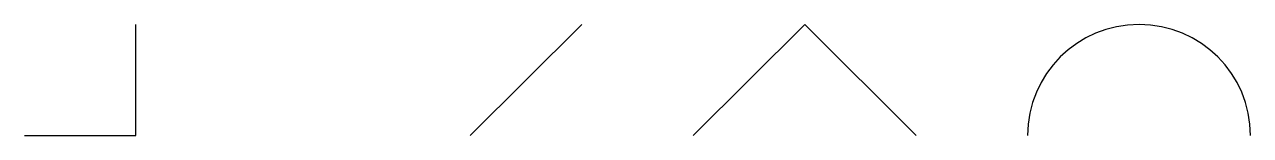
# Model space of a CAD drawing. Extents: x 0 to 55, y 0 to 5.
import ezdxf

# ---------------------------------------------------------------- set-up
doc = ezdxf.new("R2010")
doc.units = 0

msp = doc.modelspace()

# ---------------------------------------------------------------- linework, layer by layer
for p, q in [((5, 0), (5, 5)), ((20, 0), (25, 5)), ((0, 0), (5, 0))]:
    msp.add_line(p, q)
msp.add_lwpolyline([(30, 0), (35, 5), (40, 0)])
msp.add_arc((50, 0), 5, 0, 180)

doc.saveas('drawing.dxf')
